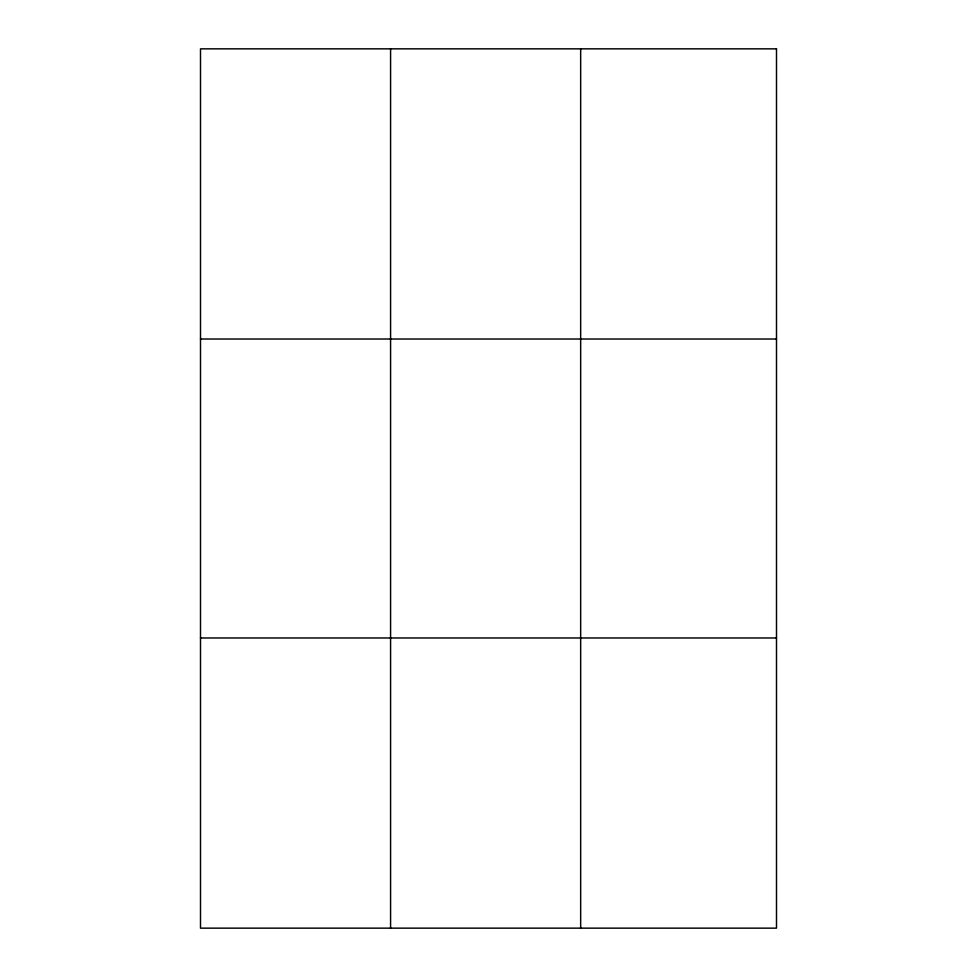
<?xml version="1.0" encoding="UTF-8"?>
<svg xmlns="http://www.w3.org/2000/svg" width="977" height="977" viewBox="0 0 977 977"><rect width="100%" height="100%" fill="white"/><g stroke="black" fill="none" stroke-linecap="round" stroke-linejoin="round"><path stroke-width="1.47" d="M390.58 928.15L390.58 48.85M580.656 928.15L580.656 48.85M200.505 339.019L776.495 339.019M200.505 637.981L776.495 637.981M776.495 48.85L776.495 928.15L200.505 928.15L200.505 48.85L776.495 48.85"/></g></svg>
